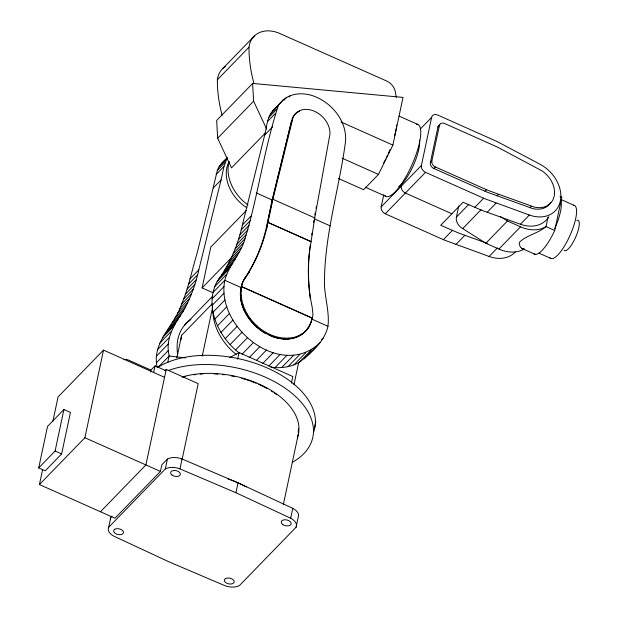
<?xml version="1.0" encoding="UTF-8"?>
<svg xmlns="http://www.w3.org/2000/svg" width="618" height="618" viewBox="0 0 618 618"><rect width="100%" height="100%" fill="white"/><g stroke="black" fill="none" stroke-linecap="round" stroke-linejoin="round"><path stroke-width="0.93" d="M311.99 317.436L311.82 319.089L327.973 326.289C324.473 341.878 311.233 352.754 299.336 362.295C290.738 367.162 280.472 368.629 270.769 367.038M269.664 334.33L268.915 335.095C280.039 340.263 294.863 341.105 304.342 332.198C293.372 341.229 277.297 339.012 265.748 332.322L264.998 333.094C249.541 324.025 237.613 305.91 240.966 287.509L241.715 286.737L312.484 318.285L311.735 319.05L312.499 318.193L312.909 314.052L312.175 307.146A216.501 155.589 41.5 0 1 310.282 246.767L314.747 217.891L329.935 134.253A21.251 16.223 44.2 0 0 314.577 111.325A21.251 16.223 44.2 0 0 292.986 117.783L272.917 199.251L266.922 227.416A274.747 197.443 41.5 0 1 245.57 277.397L243.592 280.085L242.071 283.677M327.973 326.289C329.819 310.514 323.685 295.087 324.496 279.22C325.122 233.681 338.865 189.394 345.114 144.535C348.83 122.997 332.237 102.14 312.36 95.612C302.789 92.53 291.395 93.071 283.407 99.722C278.95 104.295 275.342 109.602 270.483 113.851C266.86 120.332 266.528 127.949 264.682 135.002L242.38 224.96C238.03 245.207 229.541 264.581 217.227 281.267C203.793 306.242 218.393 337.088 239.282 353.002M157.273 367.725C151.093 342.581 174.639 325.848 181.677 303.956C188.536 287.857 191.858 270.568 196.926 253.89C203.925 226.142 210.676 198.293 217.312 170.468C219.236 165.122 223.492 161.267 227.432 157.381M169.309 356.285C164.797 339.529 174.052 324.527 183.167 311.418C190.452 298.455 195.636 284.365 198.795 269.857L221.089 179.9L223.963 166.404L226.891 158.749L219.066 166.806M320.24 342.442C281.576 380.387 215.195 327.27 224.821 280.309C228.629 265.207 240.927 253.913 245.022 238.71C258.37 195.079 263.948 149.023 278.301 105.794M265.748 332.322C250.282 323.26 238.355 305.145 241.715 286.737M311.773 234.964L312.051 233.056M313.589 222.55L313.867 220.634M314.832 214.94L315.18 213.048M316.037 208.32L316.377 206.427M267.447 223.345L272.322 200.077L292.237 118.556A21.251 16.223 44.2 0 1 299.606 111.17M38.702 467.903L47.524 426.405L63.917 409.518L70.452 412.438L61.63 453.936L45.238 470.823L38.702 467.903L55.095 451.024L63.917 409.518M112.036 516.115L110.792 517.39L108.691 527.27A12.592 7.331 12 0 0 114.098 536.285L168.853 561.785L224.805 585.632A12.978 7.555 12 0 0 239.444 585.555L296.076 527.231L298.177 517.351A12.592 7.331 12 0 0 292.77 508.344L238.015 482.836L182.063 458.996A12.978 7.555 12 0 0 167.424 459.066L161.839 464.821L160.433 471.41L114.979 518.224L39.436 484.551L42.642 469.471M52.854 421.43L58.061 396.934L103.515 350.12L164.527 377.32M39.436 484.551L84.89 437.737L103.515 350.12M150.537 371.974L150.939 370.089L155.033 365.871L165.933 370.73M153.635 372.461L155.033 365.871M182.086 459.498L198.208 383.67L166.211 369.409L145.91 464.929L100.456 511.75M167.694 362.604L169.1 356.022L185.385 357.915M176.818 357.938L181.638 335.28L212.345 303.654M212.6 292.6L202.109 287.918L210.792 247.076L246.335 210.468M108.691 527.27L165.323 468.946L167.424 459.066M202.24 356.099L212.677 306.999M165.323 468.946A12.978 7.555 12 0 1 179.962 468.877L182.063 458.996M237.66 359.158L239.058 352.569L292.808 376.532L291.41 383.114M246.883 275.767A216.501 155.589 41.5 0 1 244.983 278.394L243.677 280.147L244.805 278.262A274.747 197.443 41.5 0 0 267.262 223.26L272.167 200.016L291.333 121.615L292.082 120.85M296.076 527.231A12.592 7.331 12 0 0 290.669 518.224L235.914 492.716L238.015 482.836M293.99 384.597L298.61 362.874M283.314 504.728L298.718 432.26M290.669 518.224L292.77 508.344M314.431 428.011L315.829 421.43M338.455 178.494L363.616 189.711L378.479 174.407L392.886 145.091L403.021 97.412L252.623 83.422L216.671 120.456L217.667 138.208L231.511 167.88L265.47 132.909M515.25 252.028A32.012 24.45 44.2 0 1 489.124 256.47L444.419 240.116L385.277 213.782A5.801 4.426 44.2 0 1 381.167 206.906L383.77 194.647M401.885 183.353L401.291 186.18A5.801 4.426 44.2 0 0 405.393 193.063L451.882 213.782M381.167 206.906L421.406 165.462L431.627 117.374A5.801 4.426 44.2 0 1 437.691 115.025L496.826 141.422L540.14 164.303A32.012 24.45 44.2 0 1 560.341 201.074A32.012 24.45 44.2 0 1 529.356 215.025L520.418 224.234L481.955 210.367L463.06 202.271L440.704 225.3L458.556 232.986L487.278 243.392M550.738 202.557A23.299 17.791 44.2 0 1 532.716 208.59L486.868 192.059L433.882 168.498A4.967 3.793 44.2 0 1 430.36 162.604L437.923 127.03A4.967 3.793 44.2 0 1 438.927 125.315M431.851 161.066L439.413 125.493A4.967 3.793 44.2 0 1 444.612 123.484L497.575 147.161L541.909 170.823A23.299 17.791 44.2 0 1 554.191 196.13A23.299 17.791 44.2 0 1 534.207 207.053L488.359 190.522L435.373 166.968A4.967 3.793 44.2 0 1 431.851 161.066L430.36 162.604M533.929 253.782A31.711 8.861 -66 0 0 554.5 231.001L554.732 230.475L546.018 226.59C538.232 233.31 527.2 235.01 519.746 241.932L519.166 243.901L520.433 247.277L522.612 248.753L524.404 248.892A33.133 25.299 44.2 0 1 498.919 249.069L485.841 243.237L462.712 228.598A9.981 7.617 44.2 0 1 456.401 217.134L458.741 206.111M548.019 217.196L546.011 226.636A33.133 25.299 44.2 0 1 520.526 226.814L507.448 220.981L500.271 216.439M554.732 230.475L561.731 197.582A31.711 8.861 -66 0 0 560.92 196.57M310.321 323.925A40.394 30.846 44.2 0 1 274.245 337.212L265.029 333.017A40.301 30.769 44.2 0 1 241.051 287.548L241.986 283.631L244.357 279.228M240.966 287.509L241.731 286.644L242.75 282.766M309.518 326.041L306.443 330.12L309.518 326.041L312.484 318.285M308.768 326.814L310.19 323.847M270.483 113.851L272.777 110.591L283.407 99.722M308.32 354.717L310.259 351.959M267.262 223.26L268.019 222.395L311.225 241.653M244.805 278.262L245.57 277.397M222.99 68.335L254.624 35.759M222.14 115.35A148.104 113.086 44.2 0 1 217.358 79.761L248.992 47.177A29.239 22.325 44.2 0 1 281.19 34.129L386.59 80.989A12.283 9.378 44.2 0 1 395.327 91.773L396.308 97.374M217.667 138.208L253.619 101.174L252.623 83.422M284.064 100.101L286.675 97.412M217.312 170.468L225.137 162.41M268.73 117.513L276.555 109.456M289.039 96.987L290.344 95.643M216.138 174.461L223.963 166.404M267.555 121.507L275.373 113.449M213.272 187.957L221.089 179.9M264.682 135.002L272.507 126.945M189.95 278.957L198.795 269.857M242.38 224.96L251.225 215.852M188.59 284.11L197.636 274.786M241.229 229.896L250.282 220.572M272.167 200.016L272.917 199.251L314.747 217.891M187.084 289.185L196.339 279.653M239.931 234.755L249.185 225.222M185.423 294.191L194.894 284.442M238.478 239.545L247.949 229.796M183.623 299.112L193.295 289.154M236.887 244.257L246.559 234.292M181.677 303.956L191.557 293.782M235.149 248.884L245.022 238.71M179.591 308.706L189.672 298.324M233.264 253.426L243.345 243.044M177.358 313.38L187.648 302.781M202.109 287.918L241.522 247.293M174.987 317.953L185.477 307.146M229.069 262.248L239.56 251.449M172.476 322.426L183.167 311.418M226.76 266.52L237.451 255.504M169.826 326.806L180.726 315.589M224.311 270.692L235.211 259.475M167.045 331.086L178.138 319.661M221.731 274.763L232.824 263.338M164.133 335.25L175.427 323.623M219.019 278.726L230.305 267.1M162.217 337.922L173.635 326.165M217.227 281.267L228.645 269.51M159.382 343.593L171.047 331.572M214.639 286.682L226.304 274.662M157.381 349.765L169.309 337.482M212.901 292.592L224.821 280.309L241.051 287.548M184.604 325.13L212.824 296.061M156.532 356.068L168.451 343.786M212.044 298.888L223.963 286.613M156.57 362.65L168.49 350.375M212.082 305.477L224.002 293.195M158.339 367.1L169.1 356.022M213.017 312.237L224.944 299.962M240.379 291.835L241.128 291.07M214.84 319.058L226.76 306.775M164.875 370.785L166.211 369.409M240.41 296.362L241.151 295.589M241.051 301.005L241.792 300.24M217.505 325.81L229.425 313.535M242.302 305.686L243.044 304.921M220.974 332.399L232.893 320.116M244.133 310.329L244.875 309.564M420.225 129.116L431.627 117.374M246.512 314.848L247.262 314.083M225.191 338.687L237.111 326.412M249.409 319.174L250.159 318.409M437.923 127.03L439.413 125.493M230.074 344.589L242.001 332.314M252.77 323.229L253.511 322.457M256.532 326.937L257.273 326.173M235.551 349.997L247.47 337.714M260.626 330.244L261.375 329.479M242.186 354.122L253.442 342.526M385.277 213.782L425.508 172.337L484.659 198.672L529.356 215.025M249.209 357.583L259.807 346.675M433.882 168.498L435.373 166.968M274.253 337.134L275.002 336.362M256.516 360.302L266.451 350.074M278.965 338.34L279.707 337.567M283.623 338.942L284.373 338.17M262.673 363.585L273.272 352.669M288.166 338.934L288.907 338.17M292.507 338.316L293.249 337.552M296.57 337.104L297.312 336.339M268.884 366.026L280.139 354.431M310.545 323.106L311.287 322.333M300.286 335.311L301.028 334.539M275.025 367.586L286.945 355.311M281.654 367.579L293.573 355.304M287.98 366.683L299.908 354.4M293.913 364.906L305.833 352.631M299.336 362.295L311.256 350.012M321.654 339.661L323.639 337.613M304.164 358.873L316.092 346.598M456.401 217.134L468.838 204.319M484.975 191.271L486.466 189.741M443.384 239.684L452.33 230.475M474.678 207.455L483.624 198.247M462.712 228.598L481.043 209.718M496.911 195.906L498.402 194.369M455.875 244.535L464.813 235.327M487.169 212.298L496.115 203.09M485.841 243.237L507.448 220.981M529.912 207.748L531.403 206.219M489.124 256.47L497.428 247.918M498.919 249.069L520.526 226.814M272.777 110.591L276.887 106.86M221.36 163.546L226.783 158.888M303.592 332.971L307.185 329.355M229.703 357.575L239.058 352.569M179.962 468.877L235.914 492.716M399.12 116.122L417.953 124.519M559.985 196.802L561.731 197.582M560.943 199.467L574.501 205.508M341.151 122.032L392.886 145.091M342.04 158.162L378.479 174.407M538.989 253.156L550.854 258.448M521.669 248.366L534.964 254.292M365.3 187.208L385.848 196.362M256.161 192.878L272.322 200.077M314.145 218.726L330.259 225.91M268.003 222.488L311.202 241.746M241.731 286.644L312.499 318.193M150.939 370.089L128.42 360.055A4.141 2.41 12 0 0 123.917 359.746M84.89 437.737L160.433 471.41M55.095 451.024L61.63 453.936M253.619 101.174L266.652 129.1M576.779 220.379A16.562 4.627 -66 0 1 575.984 236.424A16.562 4.627 -66 0 1 564.095 250.228M419.467 140.108A27.578 7.702 -66 0 1 413.403 165.354A27.578 7.702 -66 0 1 398.687 186.628M439.336 125.021A4.967 3.793 44.2 0 1 439.792 124.805M548.838 216.787A32.012 24.45 44.2 0 1 520.418 224.234M425.508 172.337A5.801 4.426 44.2 0 1 421.406 165.462M573.442 205.292A28.992 8.104 -66 0 1 570.035 235.358A28.992 8.104 -66 0 1 549.989 257.776M560.75 200.487A28.992 8.104 -66 0 1 554.786 228.56M416.509 124.226A39.343 10.993 -66 0 1 411.889 165.029A39.343 10.993 -66 0 1 384.682 195.458M396.671 124.898A39.343 10.993 -66 0 1 396.47 126.675M396.223 128.359A39.343 10.993 -66 0 1 394.608 135.767M389.927 149.618A39.343 10.993 -66 0 1 388.266 153.565M387.571 155.126A39.343 10.993 -66 0 1 386.482 157.459M385.74 158.996A39.343 10.993 -66 0 1 383.423 163.484M253.766 82.766A148.104 113.086 44.2 0 1 248.992 47.177M217.358 79.761A29.239 22.325 44.2 0 1 225.508 66.404M248.05 205.029A38.926 29.726 44.2 0 1 229.085 161.947M310.221 298.625A274.747 197.443 41.5 0 1 309.819 248.66M309.927 247.787A274.747 197.443 41.5 0 1 310.275 245.191M311.418 320.75A40.394 30.846 44.2 0 1 310.63 323.152M267.316 224.21A216.501 155.589 41.5 0 1 266.567 228.482M249.602 271.727A216.501 155.589 41.5 0 1 248.258 273.766M246.945 207.849A36.447 27.825 44.2 0 1 229.1 161.491M227.548 478.757A74.546 43.399 12 0 1 246.265 486.938M110.375 519.684A12.592 7.331 12 0 1 110.792 517.39M182.117 377.011A74.546 43.399 12 0 1 265.493 387.162A74.546 43.399 12 0 1 297.312 437.768M183.028 377.15A74.168 43.175 12 0 1 185.67 376.439M194.021 374.809A74.168 43.175 12 0 1 195.759 374.578M200.201 374.114A74.168 43.175 12 0 1 202.913 373.936M214.075 373.89A74.168 43.175 12 0 1 217.876 374.122M222.557 374.578A74.168 43.175 12 0 1 224.295 374.786M231.248 375.891A74.168 43.175 12 0 1 234.709 376.586M241.638 378.293A74.168 43.175 12 0 1 249.904 380.881M250.8 381.198A74.168 43.175 12 0 1 256.099 383.26M258.679 384.373A74.168 43.175 12 0 1 266.883 388.452M271.472 391.155A74.168 43.175 12 0 1 272.94 392.09M274.377 393.048A74.168 43.175 12 0 1 276.694 394.678M298.417 428.583A74.168 43.175 12 0 1 298.177 432.368M180.966 339.807A50.939 38.895 44.2 0 1 181.638 335.28M236.207 354.454A50.939 38.895 44.2 0 1 212.87 311.518M177.706 354.454A50.939 38.895 44.2 0 1 190.931 319.475M168.235 370.561A89.456 52.074 12 0 1 287.741 390.058A89.456 52.074 12 0 1 292.376 462.318M157.791 367.37A89.456 52.074 12 0 1 263.986 366.551A89.456 52.074 12 0 1 313.759 431.758M225.477 578.649L224.805 579.205A4.967 2.897 12 0 0 226.18 582.874L227.269 583.423A4.967 2.897 12 0 0 233.071 583.4L233.743 582.844A4.967 2.897 12 0 0 232.368 579.174L231.279 578.626A4.967 2.897 12 0 0 225.477 578.649M114.793 529.286L114.114 529.842A4.967 2.897 12 0 0 115.458 533.512L116.539 534.068A4.967 2.897 12 0 0 122.349 534.068L123.028 533.512A4.967 2.897 12 0 0 121.684 529.842L120.603 529.286A4.967 2.897 12 0 0 114.793 529.286M282.828 524.589A5.091 2.966 12 0 0 291.101 524.141A5.091 2.966 12 0 0 284.659 519.753A5.091 2.966 12 0 0 282.828 524.589M172.206 475.203A4.967 2.897 12 0 0 180.278 474.763A4.967 2.897 12 0 0 173.99 470.476A4.967 2.897 12 0 0 172.206 475.203"/></g></svg>
